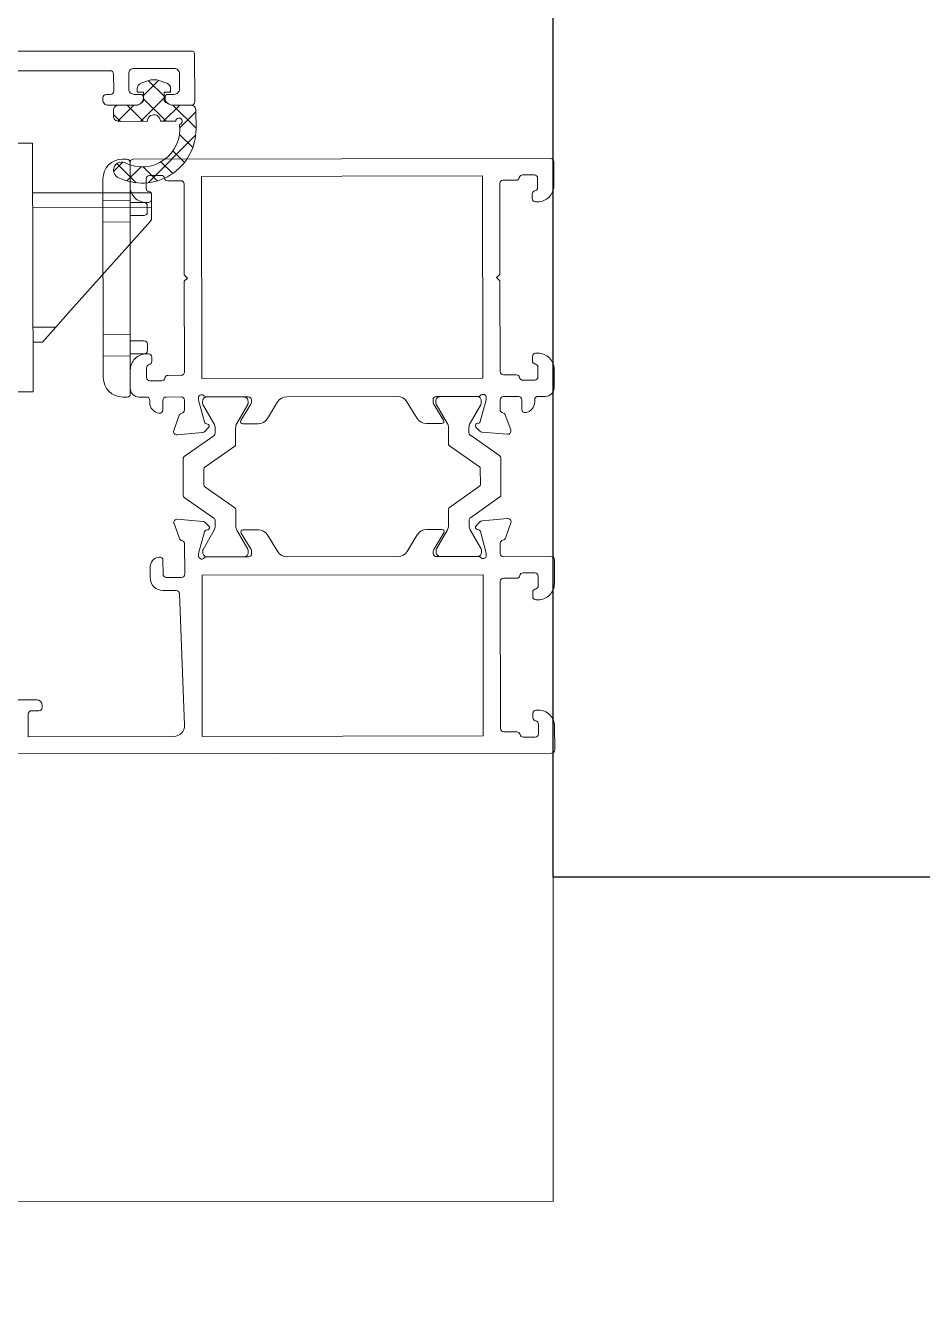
# Model space of a CAD drawing. Header units: centimetres. Extents: x 118932 to 154602, y -32682 to -23521.
# Drawn here: x 138505.66 to 138513.95, y -25118.33 to -25106.45 of the extents above; entities that cross this region are included whole.
import ezdxf

# ---------------------------------------------------------------- set-up
doc = ezdxf.new("R2010")
doc.units = ezdxf.units.CM
doc.header["$LTSCALE"] = 50
doc.header["$MEASUREMENT"] = 0
for name, color, linetype, lineweight, true_color in [('GEN_02_TF_Pencere', 7, 'Continuous', 9, 0x6093ac), ('GEN_05_ML_Mermer', 7, 'Continuous', 9, 0x9d8692), ('KALACAK DUVARLAR', 7, 'Continuous', 30, 0x005387)]:
    doc.layers.add(name, color=color, linetype=linetype, lineweight=lineweight, true_color=true_color)

# ---------------------------------------------------------------- blocks, each defined once
blk = doc.blocks.new('YIKILACAK DUVARLAR LEVEL 0 D BLOK')
at = {"layer": 'KALACAK DUVARLAR', "elevation": 0}
blk.add_lwpolyline([(254.895, -1102.79), (254.895, 36.377), (117.185, 36.377), (117.185, 51.377), (272.895, 51.376), (272.895, -1102.79)], close=True, dxfattribs=at)
blk = doc.blocks.new('P12')
at = {"layer": 'GEN_02_TF_Pencere', "ltscale": 0.5}
for p, q in [((63298.812, 12336.083, 0), (63298.811, 12336.301, 0)), ((63298.841, 12336.331, 0), (63304.701, 12336.34, 0)), ((63298.841, 12336.331, 0), (63298.841, 12336.331, 0)), ((63298.962, 12336.153, 0), (63298.962, 12336.063, 0)), ((63299.102, 12336.183, 0), (63298.992, 12336.183, 0)), ((63302.071, 12336.176, 0), (63299.471, 12336.172, 0)), ((63299.471, 12336.172, 0), (63299.473, 12334.682, 0)), ((63302.071, 12336.176, 0), (63302.071, 12336.176, 0)), ((63302.073, 12334.686, 0), (63302.071, 12336.176, 0)), ((63303.681, 12336.179, 0), (63302.335, 12336.177, 0)), ((63303.681, 12335.969, 0), (63303.681, 12336.179, 0)), ((63299.282, 12336.134, 0), (63299.161, 12336.134, 0)), ((63299.314, 12334.744, 0), (63299.312, 12336.104, 0)), ((63302.235, 12336.073, 0), (63302.282, 12334.855, 0)), ((63298.982, 12335.933, 0), (63298.962, 12335.933, 0)), ((63299.012, 12336.004, 0), (63299.012, 12335.963, 0)), ((63303.552, 12335.889, 0), (63303.551, 12335.909, 0)), ((63303.581, 12335.939, 0), (63303.651, 12335.939, 0)), ((63303.912, 12335.839, 0), (63303.602, 12335.839, 0)), ((63298.964, 12334.913, 0), (63298.984, 12334.913, 0)), ((63299.014, 12334.883, 0), (63299.014, 12334.842, 0)), ((63298.814, 12334.543, 0), (63298.814, 12334.763, 0)), ((63298.964, 12334.783, 0), (63298.964, 12334.693, 0)), ((63302.312, 12334.827, 0), (63302.433, 12334.827, 0)), ((63298.994, 12334.663, 0), (63299.104, 12334.663, 0)), ((63299.163, 12334.714, 0), (63299.284, 12334.714, 0)), ((63299.473, 12334.682, 0), (63302.073, 12334.686, 0)), ((63302.233, 12334.676, 0), (63302.234, 12334.395, 0)), ((63302.403, 12334.707, 0), (63302.263, 12334.706, 0)), ((63302.434, 12334.547, 0), (63302.433, 12334.677, 0)), ((63302.553, 12334.707, 0), (63302.554, 12334.616, 0)), ((63299.284, 12334.514, 0), (63298.844, 12334.513, 0)), ((63299.314, 12334.391, 0), (63299.314, 12334.484, 0)), ((63299.444, 12334.512, 0), (63299.444, 12334.482, 0)), ((63299.444, 12334.482, 0), (63299.498, 12334.28, 0)), ((63299.904, 12334.513, 0), (63299.517, 12334.512, 0)), ((63299.867, 12334.513, 0), (63299.527, 12334.512, 0)), ((63299.934, 12334.461, 0), (63299.934, 12334.483, 0)), ((63301.287, 12334.515, 0), (63300.261, 12334.513, 0)), ((63301.614, 12334.485, 0), (63301.614, 12334.464, 0)), ((63302.031, 12334.516, 0), (63301.644, 12334.516, 0)), ((63302.025, 12334.516, 0), (63301.685, 12334.516, 0)), ((63302.05, 12334.284, 0), (63302.104, 12334.486, 0)), ((63302.104, 12334.486, 0), (63302.104, 12334.516, 0)), ((63299.487, 12334.472, 0), (63299.487, 12334.451, 0)), ((63299.49, 12334.441, 0), (63299.592, 12334.266, 0)), ((63299.803, 12334.266, 0), (63299.905, 12334.442, 0)), ((63299.837, 12334.293, 0), (63299.929, 12334.446, 0)), ((63299.907, 12334.452, 0), (63299.907, 12334.473, 0)), ((63300.176, 12334.466, 0), (63300.082, 12334.311, 0)), ((63301.466, 12334.313, 0), (63301.372, 12334.468, 0)), ((63301.618, 12334.448, 0), (63301.711, 12334.296, 0)), ((63301.645, 12334.476, 0), (63301.645, 12334.455, 0)), ((63301.648, 12334.445, 0), (63301.75, 12334.269, 0)), ((63301.961, 12334.269, 0), (63302.062, 12334.446, 0)), ((63302.065, 12334.456, 0), (63302.065, 12334.476, 0)), ((63299.216, 12334.202, 0), (63299.267, 12334.342, 0)), ((63299.512, 12334.266, 0), (63299.529, 12334.262, 0)), ((63299.996, 12334.263, 0), (63299.854, 12334.263, 0)), ((63301.694, 12334.266, 0), (63301.552, 12334.265, 0)), ((63302.019, 12334.265, 0), (63302.036, 12334.27, 0)), ((63302.281, 12334.347, 0), (63302.332, 12334.207, 0)), ((63299.483, 12334.183, 0), (63299.247, 12334.162, 0)), ((63299.59, 12334.153, 0), (63299.317, 12333.961, 0)), ((63299.538, 12334.228, 0), (63299.502, 12334.192, 0)), ((63299.59, 12334.153, 0), (63299.59, 12334.153, 0)), ((63299.603, 12334.226, 0), (63299.603, 12334.178, 0)), ((63299.793, 12334.074, 0), (63299.793, 12334.226, 0)), ((63301.761, 12334.229, 0), (63301.761, 12334.077, 0)), ((63301.951, 12334.182, 0), (63301.951, 12334.229, 0)), ((63302.237, 12333.966, 0), (63301.963, 12334.157, 0)), ((63302.047, 12334.196, 0), (63302.01, 12334.232, 0)), ((63302.302, 12334.167, 0), (63302.065, 12334.187, 0)), ((63299.507, 12333.863, 0), (63299.785, 12334.058, 0)), ((63301.769, 12334.061, 0), (63302.048, 12333.867, 0)), ((63299.308, 12333.945, 0), (63299.309, 12333.599, 0)), ((63302.246, 12333.603, 0), (63302.246, 12333.949, 0)), ((63299.499, 12333.698, 0), (63299.498, 12333.846, 0)), ((63302.056, 12333.85, 0), (63302.056, 12333.702, 0)), ((63299.785, 12333.487, 0), (63299.507, 12333.682, 0)), ((63302.048, 12333.686, 0), (63301.77, 12333.491, 0)), ((63299.317, 12333.582, 0), (63299.591, 12333.391, 0)), ((63301.965, 12333.395, 0), (63302.238, 12333.587, 0)), ((63302.238, 12333.587, 0), (63302.246, 12333.603, 0)), ((63302.246, 12333.603, 0), (63302.246, 12333.603, 0)), ((63299.794, 12333.319, 0), (63299.794, 12333.471, 0)), ((63301.762, 12333.474, 0), (63301.762, 12333.322, 0)), ((63299.269, 12333.202, 0), (63299.217, 12333.341, 0)), ((63299.248, 12333.382, 0), (63299.484, 12333.361, 0)), ((63299.503, 12333.353, 0), (63299.539, 12333.316, 0)), ((63299.604, 12333.367, 0), (63299.604, 12333.319, 0)), ((63301.952, 12333.323, 0), (63301.952, 12333.37, 0)), ((63302.012, 12333.32, 0), (63302.048, 12333.357, 0)), ((63302.067, 12333.365, 0), (63302.303, 12333.386, 0)), ((63302.334, 12333.346, 0), (63302.283, 12333.206, 0)), ((63299.5, 12333.264, 0), (63299.446, 12333.062, 0)), ((63299.594, 12333.279, 0), (63299.492, 12333.103, 0)), ((63299.53, 12333.283, 0), (63299.514, 12333.278, 0)), ((63299.907, 12333.103, 0), (63299.805, 12333.279, 0)), ((63299.932, 12333.1, 0), (63299.838, 12333.252, 0)), ((63299.855, 12333.283, 0), (63299.998, 12333.283, 0)), ((63300.083, 12333.235, 0), (63300.178, 12333.081, 0)), ((63301.374, 12333.082, 0), (63301.468, 12333.237, 0)), ((63301.553, 12333.285, 0), (63301.696, 12333.286, 0)), ((63301.713, 12333.255, 0), (63301.62, 12333.103, 0)), ((63301.751, 12333.282, 0), (63301.65, 12333.106, 0)), ((63302.065, 12333.107, 0), (63301.963, 12333.283, 0)), ((63302.037, 12333.282, 0), (63302.021, 12333.287, 0)), ((63302.106, 12333.066, 0), (63302.051, 12333.268, 0)), ((63298.996, 12333.061, 0), (63298.996, 12333.082, 0)), ((63299.116, 12333.152, 0), (63299.116, 12333.062, 0)), ((63299.316, 12333.062, 0), (63299.316, 12333.153, 0)), ((63299.446, 12333.062, 0), (63299.446, 12333.032, 0)), ((63299.49, 12333.093, 0), (63299.49, 12333.072, 0)), ((63299.91, 12333.073, 0), (63299.91, 12333.093, 0)), ((63299.936, 12333.063, 0), (63299.936, 12333.084, 0)), ((63301.616, 12333.087, 0), (63301.616, 12333.065, 0)), ((63301.647, 12333.096, 0), (63301.647, 12333.076, 0)), ((63302.067, 12333.076, 0), (63302.067, 12333.097, 0)), ((63302.106, 12333.036, 0), (63302.106, 12333.066, 0)), ((63302.236, 12333.157, 0), (63302.236, 12333.066, 0)), ((63302.436, 12333.067, 0), (63302.436, 12333.157, 0)), ((63302.556, 12333.088, 0), (63302.556, 12333.067, 0)), ((63298.816, 12332.781, 0), (63298.816, 12332.951, 0)), ((63298.896, 12333.031, 0), (63298.966, 12333.031, 0)), ((63299.146, 12333.032, 0), (63299.286, 12333.032, 0)), ((63299.519, 12333.032, 0), (63299.906, 12333.033, 0)), ((63299.53, 12333.032, 0), (63299.87, 12333.033, 0)), ((63300.263, 12333.033, 0), (63301.289, 12333.035, 0)), ((63301.646, 12333.036, 0), (63302.033, 12333.036, 0)), ((63301.687, 12333.036, 0), (63302.027, 12333.036, 0)), ((63302.266, 12333.036, 0), (63302.406, 12333.037, 0)), ((63302.586, 12333.037, 0), (63302.656, 12333.037, 0)), ((63302.736, 12332.957, 0), (63302.736, 12332.787, 0)), ((63298.966, 12332.851, 0), (63298.966, 12332.761, 0)), ((63299.106, 12332.882, 0), (63298.996, 12332.881, 0)), ((63299.286, 12332.832, 0), (63299.165, 12332.832, 0)), ((63302.076, 12332.866, 0), (63299.476, 12332.862, 0)), ((63299.476, 12332.862, 0), (63299.479, 12330.992, 0)), ((63302.079, 12330.996, 0), (63302.076, 12332.866, 0)), ((63302.387, 12332.837, 0), (63302.266, 12332.836, 0)), ((63302.556, 12332.887, 0), (63302.446, 12332.887, 0)), ((63302.586, 12332.767, 0), (63302.586, 12332.857, 0)), ((63299.017, 12332.702, 0), (63299.017, 12332.661, 0)), ((63299.318, 12331.962, 0), (63299.316, 12332.802, 0)), ((63302.236, 12332.806, 0), (63302.238, 12331.966, 0)), ((63302.537, 12332.667, 0), (63302.537, 12332.708, 0)), ((63298.987, 12332.631, 0), (63298.967, 12332.631, 0)), ((63302.587, 12332.637, 0), (63302.567, 12332.637, 0)), ((63299.348, 12331.932, 0), (63299.318, 12331.962, 0)), ((63299.318, 12331.902, 0), (63299.348, 12331.932, 0)), ((63299.319, 12331.062, 0), (63299.318, 12331.902, 0)), ((63302.238, 12331.966, 0), (63302.208, 12331.936, 0)), ((63302.208, 12331.936, 0), (63302.238, 12331.906, 0)), ((63302.238, 12331.906, 0), (63302.239, 12331.066, 0)), ((63298.969, 12331.231, 0), (63298.989, 12331.231, 0)), ((63299.019, 12331.201, 0), (63299.019, 12331.161, 0)), ((63302.539, 12331.166, 0), (63302.539, 12331.207, 0)), ((63302.569, 12331.237, 0), (63302.589, 12331.237, 0)), ((63298.819, 12330.861, 0), (63298.819, 12331.081, 0)), ((63298.969, 12331.101, 0), (63298.969, 12331.011, 0)), ((63302.269, 12331.036, 0), (63302.39, 12331.037, 0)), ((63302.589, 12331.017, 0), (63302.589, 12331.107, 0)), ((63302.739, 12331.087, 0), (63302.739, 12330.867, 0)), ((63298.999, 12330.981, 0), (63299.109, 12330.982, 0)), ((63299.168, 12331.032, 0), (63299.289, 12331.032, 0)), ((63299.479, 12330.992, 0), (63302.079, 12330.996, 0)), ((63299.479, 12330.992, 0), (63299.479, 12330.992, 0)), ((63302.449, 12330.987, 0), (63302.559, 12330.987, 0)), ((63302.709, 12330.837, 0), (63298.849, 12330.831, 0)), ((63302.709, 12330.837, 0), (63302.709, 12330.837, 0)), ((63302.17, 12330.336, 0), (63302.345, 12330.337, 0)), ((63302.685, 12330.337, 0), (63302.94, 12330.338, 0)), ((63302.141, 12329.866, 0), (63302.14, 12330.306, 0)), ((63302.39, 12330.237, 0), (63302.33, 12330.237, 0)), ((63302.415, 12330.267, 0), (63302.415, 12330.262, 0)), ((63302.615, 12330.262, 0), (63302.615, 12330.267, 0)), ((63302.7, 12330.237, 0), (63302.64, 12330.237, 0)), ((63302.89, 12330.207, 0), (63302.891, 12330.047, 0)), ((63302.96, 12330.238, 0), (63302.92, 12330.238, 0)), ((63302.99, 12330.288, 0), (63302.99, 12330.268, 0)), ((63302.281, 12330.187, 0), (63302.281, 12330.047, 0)), ((63302.751, 12330.047, 0), (63302.751, 12330.187, 0)), ((63302.331, 12329.997, 0), (63302.701, 12329.997, 0)), ((63302.921, 12330.018, 0), (63304.311, 12330.02, 0)), ((63310.441, 12329.849, 0), (63302.171, 12329.836, 0))]:
    blk.add_line(p, q, dxfattribs=at)
at = {"layer": 'GEN_02_TF_Pencere', "ltscale": 0.5, "extrusion": (0, 0, -1)}
for p, q in [((63302.739, 12330.867, 0), (63302.736, 12333.007, 0)), ((63302.766, 12333.037, 0), (63302.806, 12333.037, 0)), ((63302.986, 12332.858, 0), (63302.989, 12331.018, 0)), ((63302.577, 12332.607, 0), (63302.577, 12332.547, 0)), ((63302.737, 12332.637, 0), (63302.607, 12332.637, 0)), ((63302.987, 12332.658, 0), (63302.737, 12332.657, 0)), ((63302.737, 12332.517, 0), (63302.607, 12332.517, 0)), ((63302.987, 12332.458, 0), (63302.737, 12332.457, 0)), ((63302.989, 12331.418, 0), (63302.739, 12331.417, 0)), ((63302.579, 12331.327, 0), (63302.579, 12331.267, 0)), ((63302.739, 12331.357, 0), (63302.609, 12331.357, 0)), ((63302.739, 12331.237, 0), (63302.609, 12331.237, 0)), ((63302.989, 12331.218, 0), (63302.739, 12331.217, 0)), ((63302.131, 12330.613, 0), (63302.571, 12331.055, 0)), ((63302.488, 12331.038, 0), (63302.618, 12330.908, 0)), ((63302.637, 12330.908, 0), (63302.767, 12331.038, 0)), ((63302.683, 12331.055, 0), (63302.861, 12330.877, 0)), ((63302.344, 12330.969, 0), (63302.453, 12330.861, 0)), ((63302.805, 12330.864, 0), (63302.891, 12330.951, 0)), ((63302.235, 12330.866, 0), (63302.342, 12330.759, 0)), ((63302.809, 12330.837, 0), (63302.769, 12330.837, 0)), ((63302.159, 12330.73, 0), (63302.282, 12330.607, 0)), ((63302.129, 12330.386, 0), (63302.128, 12330.557, 0)), ((63302.128, 12330.557, 0), (63302.128, 12330.557, 0)), ((63302.128, 12330.549, 0), (63302.342, 12330.336, 0)), ((63302.129, 12330.398, 0), (63302.278, 12330.548, 0)), ((63302.279, 12330.336, 0), (63302.428, 12330.486, 0)), ((63302.316, 12330.486, 0), (63302.458, 12330.486, 0)), ((63302.404, 12330.486, 0), (63302.613, 12330.277, 0)), ((63302.423, 12330.269, 0), (63302.641, 12330.487, 0)), ((63302.578, 12330.486, 0), (63302.843, 12330.487, 0)), ((63302.616, 12330.486, 0), (63302.766, 12330.337, 0)), ((63302.703, 12330.337, 0), (63302.852, 12330.486, 0)), ((63302.828, 12330.487, 0), (63302.893, 12330.422, 0)), ((63302.343, 12330.336, 0), (63302.179, 12330.336, 0)), ((63302.843, 12330.337, 0), (63302.693, 12330.337, 0)), ((63302.893, 12330.437, 0), (63302.893, 12330.387, 0)), ((63302.363, 12330.209, 0), (63302.371, 12330.216, 0)), ((63302.363, 12330.182, 0), (63302.363, 12330.216, 0)), ((63302.363, 12330.216, 0), (63302.423, 12330.216, 0)), ((63302.423, 12330.216, 0), (63302.423, 12330.296, 0)), ((63302.423, 12330.255, 0), (63302.567, 12330.111, 0)), ((63302.476, 12330.109, 0), (63302.613, 12330.247, 0)), ((63302.613, 12330.296, 0), (63302.613, 12330.216, 0)), ((63302.613, 12330.216, 0), (63302.673, 12330.217, 0)), ((63302.673, 12330.217, 0), (63302.673, 12330.183, 0)), ((63302.491, 12330.104, 0), (63302.398, 12330.135, 0)), ((63302.539, 12330.102, 0), (63302.499, 12330.102, 0)), ((63302.639, 12330.135, 0), (63302.546, 12330.104, 0))]:
    blk.add_line(p, q, dxfattribs=at)
at = {"layer": 'GEN_02_TF_Pencere', "extrusion": (0, 0, -1)}
for p, q in [((63303.64, 12330.689, 0), (63303.636, 12332.989, 0)), ((63303.886, 12332.989, 0), (63303.636, 12332.989, 0)), ((63303.547, 12332.529, 0), (63303.424, 12332.39, 0)), ((63303.547, 12332.529, 0), (63303.637, 12332.529, 0)), ((63303.288, 12332.238, 0), (63303.424, 12332.39, 0)), ((63303.424, 12332.39, 0), (63303.637, 12332.391, 0)), ((63303.288, 12332.238, 0), (63302.574, 12331.437, 0)), ((63302.539, 12331.397, 0), (63302.574, 12331.437, 0)), ((63302.539, 12331.397, 0), (63302.574, 12331.437, 0)), ((63302.539, 12331.397, 0), (63302.539, 12331.285, 0)), ((63302.539, 12331.285, 0), (63303.639, 12331.286, 0)), ((63302.539, 12331.285, 0), (63302.539, 12331.147, 0)), ((63302.539, 12331.147, 0), (63303.639, 12331.149, 0)), ((63303.89, 12330.689, 0), (63303.64, 12330.689, 0))]:
    blk.add_line(p, q, dxfattribs=at)
at = {"layer": 'GEN_02_TF_Pencere', "ltscale": 0.5}
for centre, radius, start, end in [((63298.841, 12336.301, 0), 0.03, 90.0902, 180.0903), ((63298.992, 12336.153, 0), 0.03, 90.0902, 180.0903), ((63299.102, 12336.154, 0), 0.0295, 8.7772, 90.9959), ((63299.161, 12336.164, 0), 0.03, 189.6844, 270.0902), ((63302.335, 12336.077, 0), 0.1, 90.0903, 182.2761), ((63298.962, 12336.083, 0), 0.15, 180.0902, 270.0903), ((63298.99, 12336.062, 0), 0.0286, 177.6198, 262.9682), ((63298.982, 12336.004, 0), 0.03, 0.0903, 80.4962), ((63299.282, 12336.104, 0), 0.03, 0.0902, 90.0903), ((63298.982, 12335.963, 0), 0.03, 270.0902, 0.0903), ((63303.581, 12335.909, 0), 0.03, 90.0902, 180.0903), ((63303.651, 12335.969, 0), 0.03, 270.0902, 0.0903), ((63303.602, 12335.889, 0), 0.05, 180.0902, 270.0903), ((63298.964, 12334.763, 0), 0.15, 90.0902, 180.0903), ((63298.984, 12334.883, 0), 0.03, 0.0902, 90.0903), ((63298.984, 12334.842, 0), 0.03, 279.6844, 0.0902), ((63302.312, 12334.857, 0), 0.03, 182.2761, 270.0902), ((63298.993, 12334.784, 0), 0.0294, 98.6846, 181.1076), ((63299.284, 12334.744, 0), 0.03, 270.0902, 0.0903), ((63302.433, 12334.707, 0), 0.12, 0.0902, 90.0903), ((63298.994, 12334.693, 0), 0.03, 180.0902, 270.0903), ((63299.104, 12334.693, 0), 0.0296, 269.3504, 351.2378), ((63299.163, 12334.684, 0), 0.03, 90.0902, 170.496), ((63302.263, 12334.676, 0), 0.03, 90.0902, 180.0903), ((63302.403, 12334.677, 0), 0.03, 0.0902, 90.0903), ((63302.454, 12334.616, 0), 0.1, 278.3034, 0.0903), ((63298.844, 12334.543, 0), 0.03, 180.0902, 270.0903), ((63299.284, 12334.484, 0), 0.03, 0.0902, 90.0903), ((63299.472, 12334.502, 0), 0.03, 41.9005, 160.6191), ((63299.527, 12334.472, 0), 0.04, 90.0902, 180.0903), ((63299.517, 12334.542, 0), 0.03, 221.9005, 270.0902), ((63299.867, 12334.473, 0), 0.04, 0.0902, 90.0903), ((63299.904, 12334.483, 0), 0.03, 0.0902, 90.0903), ((63300.261, 12334.413, 0), 0.1, 90.0902, 148.33), ((63301.287, 12334.415, 0), 0.1, 31.8505, 90.0903), ((63301.644, 12334.486, 0), 0.03, 90.0902, 180.0903), ((63301.685, 12334.476, 0), 0.04, 90.0902, 180.0903), ((63302.025, 12334.476, 0), 0.04, 0.0902, 90.0903), ((63302.031, 12334.546, 0), 0.03, 270.0903, 318.28), ((63302.075, 12334.506, 0), 0.03, 19.5614, 138.28), ((63302.464, 12334.547, 0), 0.03, 180.0903, 278.3034), ((63299.295, 12334.332, 0), 0.03, 100.6113, 160.0903), ((63299.284, 12334.391, 0), 0.03, 280.6113, 0.0903), ((63299.507, 12334.452, 0), 0.02, 180.0904, 210.0902), ((63299.887, 12334.452, 0), 0.02, 330.0903, 0.0902), ((63299.904, 12334.461, 0), 0.03, 328.6902, 0.0902), ((63301.644, 12334.464, 0), 0.03, 180.0903, 211.4903), ((63301.665, 12334.455, 0), 0.02, 180.0904, 210.0902), ((63302.045, 12334.456, 0), 0.02, 330.0903, 0.0902), ((63302.264, 12334.395, 0), 0.03, 180.0902, 259.5692), ((63302.253, 12334.336, 0), 0.03, 20.0902, 79.5692), ((63299.518, 12334.285, 0), 0.02, 195.0905, 255.0904), ((63299.524, 12334.242, 0), 0.02, 315.0902, 75.0902), ((63299.523, 12334.226, 0), 0.08, 0.0902, 30.0901), ((63299.873, 12334.226, 0), 0.08, 150.0903, 180.0902), ((63299.854, 12334.283, 0), 0.02, 148.6902, 270.0902), ((63299.996, 12334.363, 0), 0.1, 270.0902, 328.6903), ((63301.552, 12334.365, 0), 0.1, 211.4902, 270.0903), ((63301.694, 12334.286, 0), 0.02, 270.0903, 31.4903), ((63301.681, 12334.229, 0), 0.08, 0.0904, 30.0902), ((63302.031, 12334.23, 0), 0.08, 150.0903, 180.0902), ((63302.024, 12334.246, 0), 0.02, 105.0903, 225.0903), ((63302.031, 12334.289, 0), 0.02, 285.0901, 345.09), ((63299.244, 12334.192, 0), 0.03, 160.0903, 275.0904), ((63299.48, 12334.213, 0), 0.03, 275.0905, 315.0905), ((63299.573, 12334.178, 0), 0.03, 305.0904, 0.0903), ((63301.981, 12334.182, 0), 0.03, 180.0903, 235.0902), ((63302.068, 12334.217, 0), 0.03, 225.0901, 265.0901), ((63302.304, 12334.197, 0), 0.03, 265.0902, 20.0902), ((63299.773, 12334.074, 0), 0.02, 305.0904, 0.0903), ((63301.781, 12334.077, 0), 0.02, 180.0904, 235.0903), ((63299.328, 12333.945, 0), 0.02, 125.0902, 180.0901), ((63302.226, 12333.949, 0), 0.02, 0.0904, 55.0903), ((63299.518, 12333.846, 0), 0.02, 125.0902, 180.0901), ((63302.036, 12333.85, 0), 0.02, 0.0904, 55.0903), ((63299.519, 12333.698, 0), 0.02, 180.0904, 235.0903), ((63302.036, 12333.702, 0), 0.02, 305.0902, 0.0901), ((63299.329, 12333.599, 0), 0.02, 180.0904, 235.0903), ((63299.774, 12333.471, 0), 0.02, 0.0902, 55.0901), ((63301.782, 12333.474, 0), 0.02, 125.0902, 180.0901), ((63299.246, 12333.352, 0), 0.03, 85.0902, 200.0902), ((63299.482, 12333.331, 0), 0.03, 45.0901, 85.0901), ((63299.525, 12333.302, 0), 0.02, 285.0903, 45.0903), ((63299.574, 12333.367, 0), 0.03, 0.0903, 55.0902), ((63299.524, 12333.319, 0), 0.08, 330.0904, 0.0903), ((63299.874, 12333.319, 0), 0.08, 180.0904, 210.0902), ((63301.682, 12333.322, 0), 0.08, 330.0903, 0.0902), ((63301.982, 12333.37, 0), 0.03, 125.0904, 180.0903), ((63302.032, 12333.323, 0), 0.08, 180.0904, 210.0902), ((63302.026, 12333.306, 0), 0.02, 135.0902, 255.0902), ((63302.069, 12333.336, 0), 0.03, 95.0905, 135.0905), ((63302.306, 12333.357, 0), 0.03, 340.0903, 95.0904), ((63299.096, 12333.082, 0), 0.1, 98.3034, 180.0903), ((63299.086, 12333.151, 0), 0.03, 0.0903, 98.3034), ((63299.297, 12333.212, 0), 0.03, 200.0902, 259.5692), ((63299.286, 12333.153, 0), 0.03, 0.0902, 79.5692), ((63299.519, 12333.259, 0), 0.02, 105.0901, 165.09), ((63299.855, 12333.263, 0), 0.02, 90.0903, 211.4903), ((63299.998, 12333.183, 0), 0.1, 31.4902, 90.0903), ((63301.554, 12333.185, 0), 0.1, 90.0902, 148.6903), ((63301.696, 12333.266, 0), 0.02, 328.6902, 90.0902), ((63302.032, 12333.263, 0), 0.02, 15.0905, 75.0904), ((63302.266, 12333.158, 0), 0.03, 100.6113, 180.0903), ((63302.255, 12333.216, 0), 0.03, 280.6113, 340.0903), ((63302.466, 12333.157, 0), 0.03, 81.8771, 180.0902), ((63302.456, 12333.088, 0), 0.1, 0.0902, 81.8771), ((63298.966, 12333.061, 0), 0.03, 270.0902, 0.0903), ((63299.146, 12333.062, 0), 0.03, 180.0902, 270.0903), ((63299.286, 12333.062, 0), 0.03, 270.0902, 0.0903), ((63299.51, 12333.093, 0), 0.02, 150.0903, 180.0902), ((63299.53, 12333.072, 0), 0.04, 180.0902, 270.0903), ((63299.87, 12333.073, 0), 0.04, 270.0902, 0.0903), ((63299.906, 12333.063, 0), 0.03, 270.0902, 0.0903), ((63299.89, 12333.093, 0), 0.02, 0.0904, 30.0902), ((63299.906, 12333.084, 0), 0.03, 0.0903, 31.4903), ((63300.263, 12333.133, 0), 0.1, 211.8505, 270.0903), ((63301.289, 12333.135, 0), 0.1, 270.0902, 328.33), ((63301.646, 12333.087, 0), 0.03, 148.6902, 180.0902), ((63301.646, 12333.066, 0), 0.03, 180.0902, 270.0903), ((63301.667, 12333.096, 0), 0.02, 150.0903, 180.0902), ((63301.687, 12333.076, 0), 0.04, 180.0902, 270.0903), ((63302.027, 12333.076, 0), 0.04, 270.0902, 0.0903), ((63302.047, 12333.097, 0), 0.02, 0.0904, 30.0902), ((63302.266, 12333.066, 0), 0.03, 180.0902, 270.0903), ((63302.406, 12333.067, 0), 0.03, 270.0902, 0.0903), ((63302.586, 12333.067, 0), 0.03, 180.0902, 270.0903), ((63298.896, 12332.951, 0), 0.08, 90.0886, 180.0902), ((63299.474, 12333.042, 0), 0.03, 199.5614, 318.28), ((63299.519, 12333.002, 0), 0.03, 90.0903, 138.28), ((63302.033, 12333.006, 0), 0.03, 41.9005, 90.0902), ((63302.078, 12333.046, 0), 0.03, 221.9005, 340.6191), ((63302.656, 12332.957, 0), 0.08, 0.0902, 90.0903), ((63298.996, 12332.851, 0), 0.03, 90.0902, 180.0903), ((63299.106, 12332.852, 0), 0.03, 9.6844, 90.0902), ((63299.165, 12332.862, 0), 0.03, 189.6844, 270.0902), ((63299.286, 12332.802, 0), 0.03, 0.0902, 90.0903), ((63302.266, 12332.806, 0), 0.03, 90.0902, 180.0903), ((63302.387, 12332.867, 0), 0.03, 270.0903, 350.4962), ((63302.446, 12332.857, 0), 0.03, 90.0903, 170.4962), ((63302.556, 12332.857, 0), 0.03, 0.0902, 90.0903), ((63298.966, 12332.781, 0), 0.15, 180.0902, 270.0903), ((63298.996, 12332.761, 0), 0.03, 180.0903, 260.4962), ((63298.987, 12332.702, 0), 0.03, 0.0788, 80.4962), ((63302.567, 12332.708, 0), 0.03, 99.6843, 180.1017), ((63302.556, 12332.767, 0), 0.03, 279.6844, 0.0902), ((63302.586, 12332.787, 0), 0.15, 270.0902, 0.0903), ((63298.987, 12332.661, 0), 0.03, 270.0902, 0.0903), ((63302.567, 12332.667, 0), 0.03, 180.0902, 270.0903), ((63298.969, 12331.081, 0), 0.15, 90.0902, 180.0903), ((63298.989, 12331.201, 0), 0.03, 0.0902, 90.0903), ((63298.989, 12331.16, 0), 0.03, 279.6843, 0.1017), ((63302.569, 12331.207, 0), 0.03, 90.0902, 180.0903), ((63302.569, 12331.166, 0), 0.03, 180.0788, 260.4962), ((63302.589, 12331.087, 0), 0.15, 0.0902, 90.0903), ((63298.999, 12331.101, 0), 0.03, 99.6844, 180.0902), ((63299.289, 12331.062, 0), 0.03, 270.0902, 0.0903), ((63302.269, 12331.066, 0), 0.03, 180.0902, 270.0903), ((63302.39, 12331.007, 0), 0.03, 9.6844, 90.0902), ((63302.559, 12331.107, 0), 0.03, 0.0903, 80.4962), ((63298.999, 12331.011, 0), 0.03, 180.0902, 270.0903), ((63299.109, 12331.012, 0), 0.03, 270.0903, 350.4962), ((63299.168, 12331.002, 0), 0.03, 90.0903, 170.4962), ((63302.449, 12331.017, 0), 0.03, 189.6844, 270.0902), ((63302.559, 12331.017, 0), 0.03, 270.0902, 0.0903), ((63298.849, 12330.861, 0), 0.03, 180.0902, 270.0903), ((63302.709, 12330.867, 0), 0.03, 270.0902, 0.0903), ((63302.17, 12330.306, 0), 0.03, 90.0902, 180.0903), ((63302.345, 12330.267, 0), 0.07, 0.0902, 90.0903), ((63302.685, 12330.267, 0), 0.07, 90.0902, 180.0903), ((63302.94, 12330.288, 0), 0.05, 0.0902, 90.0903), ((63302.331, 12330.187, 0), 0.05, 90.0902, 180.0903), ((63302.39, 12330.262, 0), 0.025, 270.0902, 0.0903), ((63302.64, 12330.262, 0), 0.025, 180.0902, 270.0903), ((63302.701, 12330.187, 0), 0.05, 0.0902, 90.0903), ((63302.92, 12330.208, 0), 0.03, 90.0902, 180.0903), ((63302.96, 12330.268, 0), 0.03, 270.0902, 0.0903), ((63302.331, 12330.047, 0), 0.05, 180.0902, 270.0903), ((63302.701, 12330.047, 0), 0.05, 270.0902, 0.0903), ((63302.921, 12330.048, 0), 0.03, 180.0902, 270.0903), ((63302.171, 12329.866, 0), 0.03, 180.0902, 270.0903)]:
    blk.add_arc(centre, radius, start, end, dxfattribs=at)
at = {"layer": 'GEN_02_TF_Pencere', "ltscale": 0.5, "extrusion": (0, 0, -1)}
for centre, radius, start, end in [((-63302.766, 12333.007, 0), 0.03, 359.9097, 89.9097), ((-63302.806, 12332.857, 0), 0.18, 89.9097, 179.9097), ((-63302.607, 12332.607, 0), 0.03, 359.9097, 89.9097), ((-63302.607, 12332.547, 0), 0.03, 269.9097, 359.9097), ((-63302.609, 12331.327, 0), 0.03, 359.9097, 89.9097), ((-63302.609, 12331.267, 0), 0.03, 269.9097, 359.9097), ((-63302.628, 12330.558, 0), 0.5, 359.9097, 116.4), ((-63302.628, 12330.558, 0), 0.35, 353.0765, 116.4), ((-63302.817, 12330.938, 0), 0.075, 179.9097, 296.4), ((-63302.809, 12331.017, 0), 0.18, 179.9097, 269.9097), ((-63302.817, 12330.938, 0), 0.075, 116.4, 179.9098), ((-63302.769, 12330.867, 0), 0.03, 269.9097, 359.9097), ((-63302.286, 12330.486, 0), 0.03, 179.9097, 80.6201), ((-63302.518, 12330.486, 0), 0.06, 179.9097, 359.9097), ((-63302.843, 12330.437, 0), 0.05, 89.9097, 179.9098), ((-63302.179, 12330.386, 0), 0.05, 269.9097, 359.9098), ((-63302.343, 12330.236, 0), 0.1, 89.9097, 143.0398), ((-63302.693, 12330.237, 0), 0.1, 36.7796, 89.9097), ((-63302.843, 12330.387, 0), 0.05, 179.9097, 269.9098), ((-63302.413, 12330.182, 0), 0.05, 288.1996, 359.9098), ((-63302.518, 12330.2, 0), 0.1, 281.4467, 285.8552), ((-63302.518, 12330.2, 0), 0.1, 253.9643, 258.3727), ((-63302.623, 12330.183, 0), 0.05, 179.9097, 251.6199)]:
    blk.add_arc(centre, radius, start, end, dxfattribs=at)
at = {"layer": 'GEN_05_ML_Mermer', "elevation": 0}
blk.add_lwpolyline([(63388.825, 12318.478), (63298.825, 12318.478), (63298.825, 12340.478), (63388.825, 12340.478)], close=True, dxfattribs=at)
blk = doc.blocks.new('DOGRAMA LEVEL 0 E BLOK')
at = {"rotation": 180.3101437038125}
blk.add_blockref('P12', (63645.999, 13761.065, 0), dxfattribs=at)

msp = doc.modelspace()

# ---------------------------------------------------------------- block references
msp.add_blockref('YIKILACAK DUVARLAR LEVEL 0 D BLOK', (138393.351, -25150.708, 0))
at = {"rotation": 359.6887739338809}
msp.add_blockref('DOGRAMA LEVEL 0 E BLOK', (138089.785, -26193.192), dxfattribs=at)

doc.saveas('drawing.dxf')
